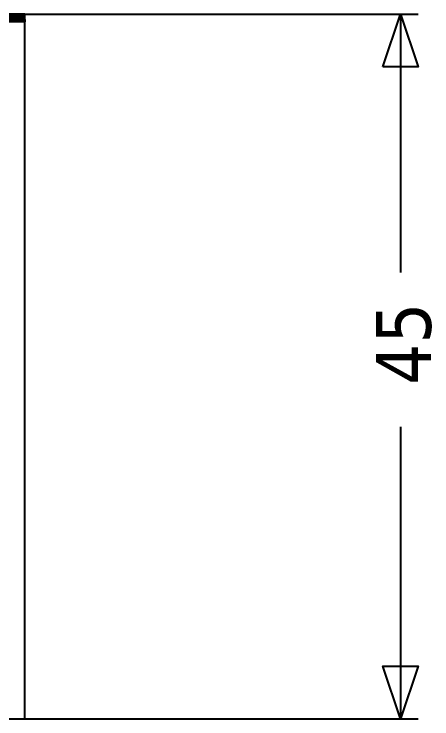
# Model space of a CAD drawing. Header units: inches. Extents: x 12 to 4609, y 5 to 3256.
# Drawn here: x 1685.4 to 1952.2, y 989.7 to 1439.8 of the extents above; entities that cross this region are included whole.
import ezdxf

# ---------------------------------------------------------------- set-up
doc = ezdxf.new("R2010")
doc.units = ezdxf.units.IN
doc.header["$MEASUREMENT"] = 0
doc.styles.add('Tahoma', font='tahoma.ttf')

msp = doc.modelspace()

# ---------------------------------------------------------------- linework, layer by layer
for p, q in [((1692.34, 1439.74), (1682.34, 1439.74)), ((1692.34, 1439.49), (1682.34, 1439.49)), ((1682.34, 1438.78), (1692.34, 1438.78)), ((1682.34, 1437.68), (1692.34, 1437.68)), ((1682.34, 1436.28), (1692.34, 1436.28)), ((1692.34, 1439.77), (1943.33, 1439.77)), ((1692.34, 1439.49), (1692.34, 1439.74)), ((1692.34, 1438.78), (1692.34, 1439.49)), ((1692.34, 1437.68), (1692.34, 1438.78)), ((1692.34, 1436.28), (1692.34, 1437.68)), ((1692.34, 1436.28), (1692.34, 1434.74)), ((1932.08, 1439.77), (1932.08, 1274.68)), ((1692.34, 1434.74), (1682.34, 1434.74)), ((1692.34, 989.74), (1692.34, 1434.74)), ((1932.08, 1176.29), (1932.08, 989.74)), ((1682.34, 989.74), (1692.34, 989.74)), ((1691.4, 989.74), (1943.33, 989.74)), ((1692.34, 989.74), (1943.33, 989.74))]:
    msp.add_line(p, q)

# ---------------------------------------------------------------- texts
at = {"insert": (1952.16, 1203.03), "char_height": 35.009, "attachment_point": 7, "rotation": 90, "style": 'Tahoma'}
msp.add_mtext('45', dxfattribs=at)

# ---------------------------------------------------------------- meshes
mesh = msp.add_polyface()
corners = [(1920.84, 1406.04), (1932.08, 1439.77), (1943.33, 1406.04)]
mesh.append_faces([[corners[k] for k in face] for face in [(0, 1, 2)]])
mesh = msp.add_polyface()
corners = [(1932.08, 989.74), (1920.84, 1023.47), (1943.33, 1023.47)]
mesh.append_faces([[corners[k] for k in face] for face in [(0, 1, 2)]])

doc.saveas('drawing.dxf')
